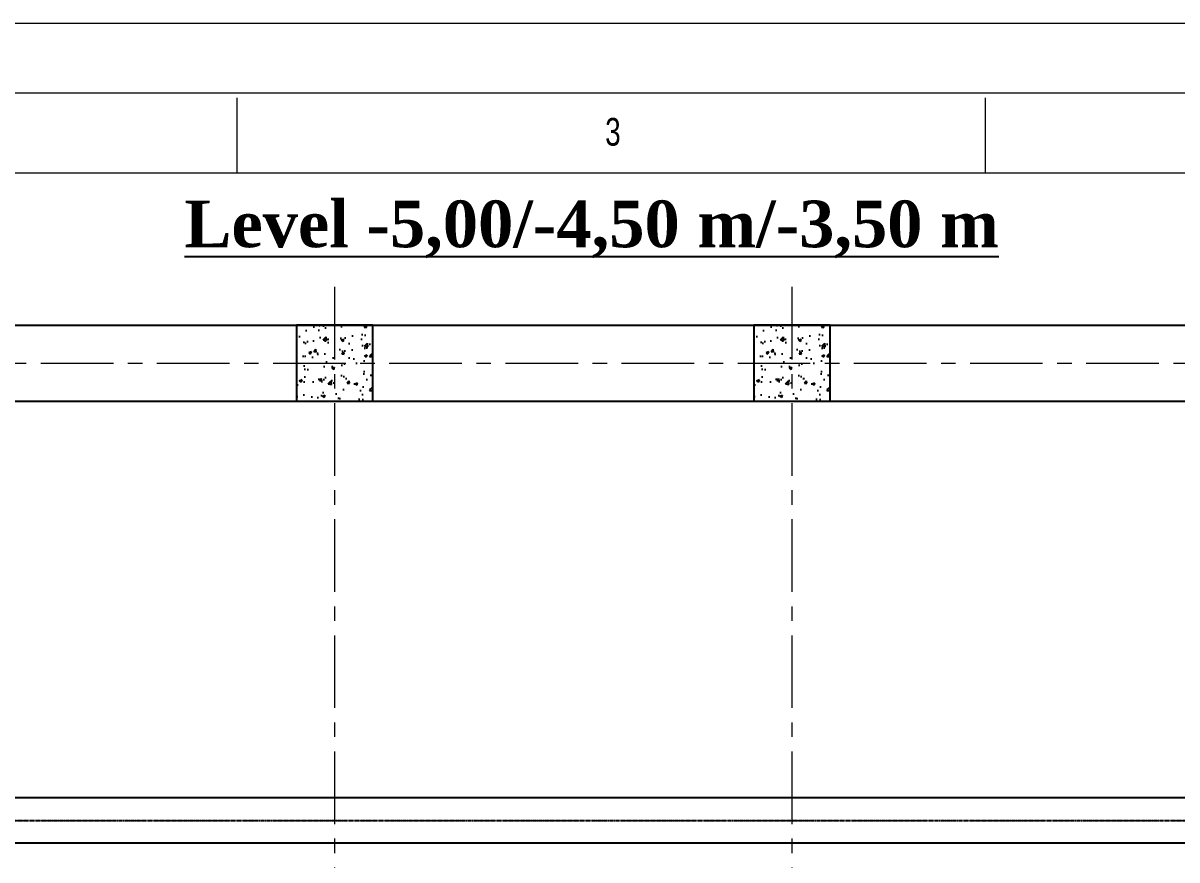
# Model space of a CAD drawing. Header units: millimetres. Extents: x 3220 to 226993, y 817 to 176024.
# Drawn here: x 11256 to 18825, y 170532 to 176024 of the extents above; entities that cross this region are included whole.
import ezdxf

# ---------------------------------------------------------------- set-up
doc = ezdxf.new("R2010")
doc.units = ezdxf.units.MM
doc.linetypes.add('AXES', pattern=[50.8, 31.75, -6.35, 6.35, -6.35])
doc.linetypes.add('AXES2', pattern=[1.125, 0.75, -0.125, 0.125, -0.125])
doc.layers.add('Axe', color=1, linetype='AXES', lineweight=9)
doc.layers.add('AXES', color=1, linetype='AXES2')
doc.styles.add('SLDTEXTSTYLE0', font='TXT', dxfattribs={"width": 0.75})
doc.styles.get("Standard").update_dxf_attribs({"font": 'arial.ttf'})

# ---------------------------------------------------------------- blocks, each defined once
blk = doc.blocks.new("SYST7ME D'AXE")
at = {"layer": 'Axe', "ltscale": 15}
for p, q in [((6000, 18500), (6000, -6500)), ((9000, 18500), (9000, -6500)), ((-500, 18000), (15500, 18000)), ((-500, 15000), (15500, 15000))]:
    blk.add_line(p, q, dxfattribs=at)
blk = doc.blocks.new('Level -3.5 et0m')
h = blk.add_hatch()
h.set_pattern_fill('AR-CONC', color=256)
h.set_pattern_definition([(50, (-172579.41, -89209.63), (182.18467, -15.93909), [19.05, -209.55]), (355, (-172579.4, -89209.63), (-35.24342, 191.05685), [15.24, -167.64058]), (100.45144, (-172564.23, -89210.96), (146.94125, 175.11775), [16.19001, -178.09024]), (46.1842, (-172579.4, -89158.83), (271.07904, -42.04233), [28.575, -314.325]), (96.63556, (-172556.82, -89162.33), (237.40413, 247.42612), [24.28502, -267.1356]), (351.18415, (-172579.4, -89158.83), (237.40413, 247.42612), [22.85997, -251.45973]), (21, (-172554.01, -89171.53), (151.61439, -102.2652), [19.05, -209.55]), (326, (-172554, -89171.53), (61.80203, 184.18797), [15.24, -167.64]), (71.45144, (-172541.37, -89180.05), (213.41642, 81.92277), [16.19001, -178.08994]), (37.5, (-172579.41, -89209.63), (3.088603, 84.555039), [0, -165.608, 0, -170.18, 0, -168.275]), (7.5, (-172579.41, -89209.63), (66.819663, 100.180575), [0, -97.028, 0, -161.798, 0, -64.135]), (327.5, (-172636.05, -89209.63), (135.590595, -5.728744), [0, -63.5, 0, -198.12, 0, -262.89]), (317.5, (-172661.45, -89209.63), (148.12918, 25.42649), [0, -82.55, 0, -131.572, 0, -186.69])])
h.paths.add_polyline_path([(6000, 250), (5750, 250), (5750, 0), (6000, 0)])
h.paths.add_polyline_path([(6250, 250), (6000, 250), (6000, 0), (6250, 0)])
h.paths.add_polyline_path([(6250, 0), (6000, 0), (6000, -250), (6250, -250)])
h.paths.add_polyline_path([(6000, 0), (5750, 0), (5750, -250), (6000, -250)])
h = blk.add_hatch()
h.set_pattern_fill('AR-CONC', color=256)
h.set_pattern_definition([(50, (-169579.41, -89209.63), (182.18467, -15.93909), [19.05, -209.55]), (355, (-169579.4, -89209.63), (-35.24342, 191.05685), [15.24, -167.64058]), (100.45144, (-169564.23, -89210.96), (146.94125, 175.11775), [16.19001, -178.09024]), (46.1842, (-169579.4, -89158.83), (271.07904, -42.04233), [28.575, -314.325]), (96.63556, (-169556.82, -89162.33), (237.40413, 247.42612), [24.28502, -267.1356]), (351.18415, (-169579.4, -89158.83), (237.40413, 247.42612), [22.85997, -251.45973]), (21, (-169554.01, -89171.53), (151.61439, -102.2652), [19.05, -209.55]), (326, (-169554, -89171.53), (61.80203, 184.18797), [15.24, -167.64]), (71.45144, (-169541.37, -89180.05), (213.41642, 81.92277), [16.19001, -178.08994]), (37.5, (-169579.41, -89209.63), (3.088603, 84.555039), [0, -165.608, 0, -170.18, 0, -168.275]), (7.5, (-169579.41, -89209.63), (66.819663, 100.180575), [0, -97.028, 0, -161.798, 0, -64.135]), (327.5, (-169636.05, -89209.63), (135.590595, -5.728744), [0, -63.5, 0, -198.12, 0, -262.89]), (317.5, (-169661.45, -89209.63), (148.12918, 25.42649), [0, -82.55, 0, -131.572, 0, -186.69])])
h.paths.add_polyline_path([(9000, 250), (8750, 250), (8750, 0), (9000, 0)])
h.paths.add_polyline_path([(9250, 250), (9000, 250), (9000, 0), (9250, 0)])
h.paths.add_polyline_path([(9250, 0), (9000, 0), (9000, -250), (9250, -250)])
h.paths.add_polyline_path([(9000, 0), (8750, 0), (8750, -250), (9000, -250)])
for points in [[(15250, -18250), (-250, -18250), (-250, 250), (15250, 250)], [(5750, -250), (6250, -250), (6250, 250), (5750, 250)], [(8750, -250), (9250, -250), (9250, 250), (8750, 250)], [(250, -250), (14750, -250), (14750, -17750), (250, -17750)]]:
    blk.add_lwpolyline(points, close=True)
blk.add_blockref("SYST7ME D'AXE", (0, -18000))
blk = doc.blocks.new('110 T')
at = {"color": 5}
blk.add_lwpolyline([(-12160, 150), (440, 150), (440, -150), (-12160, -150)], close=True, dxfattribs=at)
at = {"layer": 'AXES'}
blk.add_line((-12160, 0), (440, 0), dxfattribs=at)
blk = doc.blocks.new('A2 E1-50')
at = {"color": 1, "linetype": 'Continuous', "lineweight": 18}
for p, q in [((-28847.4, 20086.4), (0, 20086.4)), ((-28363.1, 19601.2), (-485.3, 19601.2))]:
    blk.add_line(p, q, dxfattribs=at)
at = {"linetype": 'Continuous', "lineweight": 18}
blk.add_line((-28619.2, 19860.5), (-232.1, 19860.5), dxfattribs=at)
at = {"color": 5, "linetype": 'Continuous', "lineweight": 15}
for p, q in [((-24185.6, 19843.6), (-24185.6, 19601)), ((-21759.3, 19601), (-21759.3, 19843.6))]:
    blk.add_line(p, q, dxfattribs=at)
at = {"color": 5, "linetype": 'Continuous', "lineweight": 15, "insert": (-22991.8, 19779), "char_height": 89.9, "attachment_point": 1, "style": 'SLDTEXTSTYLE0'}
blk.add_mtext('3', dxfattribs=at)

msp = doc.modelspace()

# ---------------------------------------------------------------- block references
at = {"xscale": 2.024564718585504, "yscale": 2.024564718585504, "zscale": 2.024564718585504}
msp.add_blockref('A2 E1-50', (61623, 135357.2), dxfattribs=at)
for name, p in [('Level -3.5 et0m', (7300, 173791.8)), ('110 T', (20970, 170791.8))]:
    msp.add_blockref(name, p)

# ---------------------------------------------------------------- texts
at = {"insert": (12314.6, 174859), "char_height": 306.141, "attachment_point": 1}
msp.add_mtext_dynamic_manual_height_columns('{\\fTimes New Roman|b1|i0|c0|p18;\\LLevel -5,00/-4,50 m/-3,50 m}', width=5465.587, gutter_width=17.5, heights=[0], dxfattribs=at)

doc.saveas('drawing.dxf')
